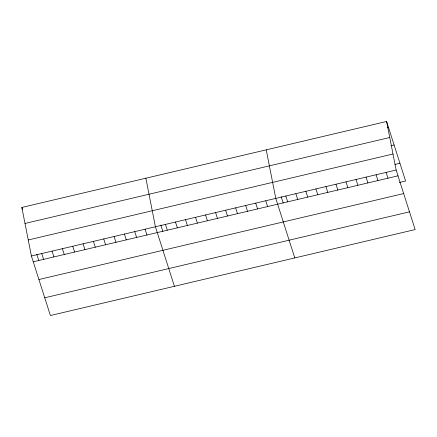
<?xml version="1.0" encoding="UTF-8"?>
<svg xmlns="http://www.w3.org/2000/svg" width="437" height="437" viewBox="0 0 437 437"><rect width="100%" height="100%" fill="white"/><g stroke="black" fill="none" stroke-linecap="round" stroke-linejoin="round"><path stroke-width="0.66" d="M386.598 121.475L396.151 170.031L415.15 229.562L50.402 315.525L31.404 255.995L21.85 207.438L386.598 121.475L405.596 181.005L399.325 182.48M387.193 127.571L388.449 127.276M25.002 223.465L389.749 137.497M390.973 145.745L394.103 145.002M28.252 239.973L393 154.01M394.922 164.454L399.937 163.274M31.404 255.995L396.151 170.031M33.256 261.796L398.003 175.832M38.915 279.527L403.662 193.564M44.743 297.794L409.491 211.83M386.122 172.397L387.974 178.198M376.093 174.762L377.939 180.563M366.059 177.127L367.91 182.923M356.029 179.487L357.881 185.288M346 181.852L347.852 187.653M335.971 184.217L337.817 190.019M325.936 186.583L327.788 192.378M315.907 188.948L317.759 194.744M305.878 191.308L307.73 197.109M295.849 193.673L297.695 199.474M285.814 196.038L287.666 201.834M281.188 196.705L283.209 203.041M294.784 257.928L275.785 198.403L266.231 149.842M265.756 200.763L267.608 206.564M255.727 203.129L257.573 208.93M245.692 205.494L247.544 211.295M235.663 207.859L237.515 213.655M225.634 210.219L227.486 216.02M215.605 212.584L217.451 218.385M205.57 214.949L207.422 220.751M195.541 217.315L197.393 223.11M185.512 219.68L187.364 225.476M175.483 222.04L177.329 227.841M165.448 224.405L167.3 230.206M160.821 225.077L162.843 231.408M174.418 286.295L155.419 226.77L145.865 178.209M145.084 229.207L146.936 235.002M134.749 231.643L136.601 237.438M124.414 234.074L126.266 239.875M114.084 236.51L115.931 242.311M103.749 238.946L105.596 244.747M93.414 241.382L95.266 247.184M83.079 243.819L84.931 249.62M72.744 246.255L74.596 252.056M62.409 248.691L64.261 254.487M52.074 251.128L53.926 256.923M41.739 253.564L43.591 259.36M21.85 207.438L22.467 209.372M36.806 254.301L38.827 260.632"/></g></svg>
